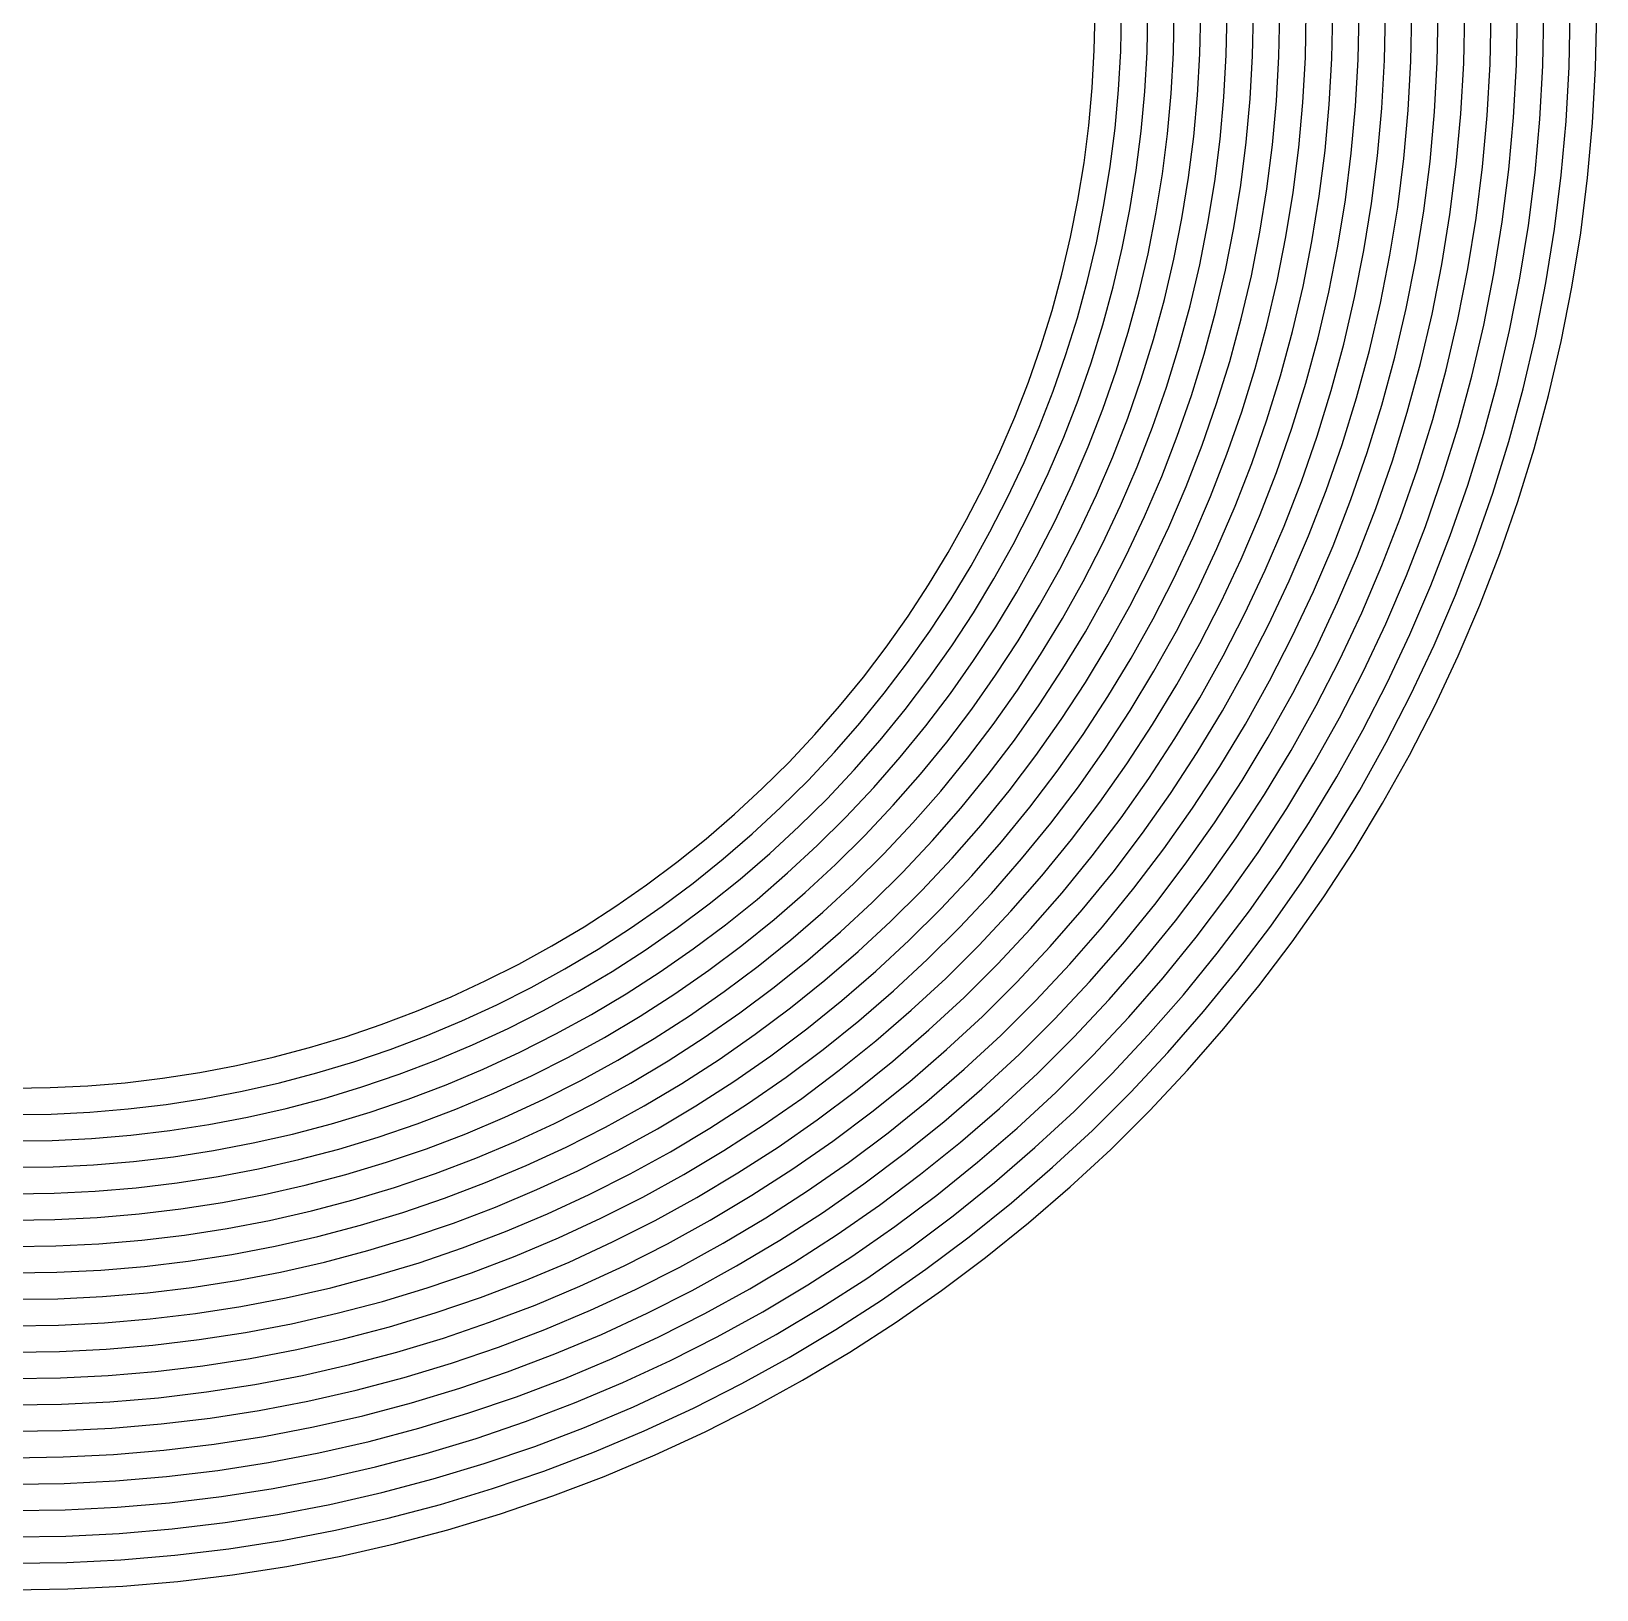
# Model space of a CAD drawing. Header units: metres. Extents: x -29.8 to 30, y -29.9 to 29.6.
# Drawn here: x 0.35 to 30, y -29.88 to -0.36 of the extents above; entities that cross this region are included whole.
import ezdxf

# ---------------------------------------------------------------- set-up
doc = ezdxf.new("R2010")
doc.units = ezdxf.units.M

msp = doc.modelspace()

# ---------------------------------------------------------------- linework, layer by layer
at = {"layer": 'COIL'}
for p, q in [((20.4847, -0.7153), (20.5, 0)), ((20.9844, -0.7328), (21, 0)), ((21.4841, -0.7502), (21.5, 0)), ((21.9838, -0.7677), (22, 0)), ((22.4835, -0.7851), (22.5, 0)), ((22.9832, -0.8026), (23, 0)), ((23.4829, -0.82), (23.5, 0)), ((23.9826, -0.8375), (24, 0)), ((24.4823, -0.8549), (24.5, 0)), ((24.982, -0.8724), (25, 0)), ((25.4817, -0.8898), (25.5, 0)), ((25.9814, -0.9073), (26, 0)), ((26.4811, -0.9247), (26.5, 0)), ((26.9808, -0.9422), (27, 0)), ((27.4805, -0.9596), (27.5, 0)), ((27.9802, -0.9771), (28, 0)), ((28.4799, -0.9945), (28.5, 0)), ((28.9796, -1.012), (29, 0)), ((29.4793, -1.0294), (29.5, 0)), ((29.9789, -1.0469), (30, 0)), ((20.4445, -1.4296), (20.4847, -0.7153)), ((20.9433, -1.4645), (20.9844, -0.7328)), ((21.4421, -1.4994), (21.4841, -0.7502)), ((21.9409, -1.5343), (21.9838, -0.7677)), ((22.4396, -1.5691), (22.4835, -0.7851)), ((22.9384, -1.604), (22.9832, -0.8026)), ((23.4372, -1.6389), (23.4829, -0.82)), ((23.936, -1.6738), (23.9826, -0.8375)), ((24.4348, -1.7086), (24.4823, -0.8549)), ((24.9336, -1.7435), (24.982, -0.8724)), ((25.4323, -1.7784), (25.4817, -0.8898)), ((25.9311, -1.8133), (25.9814, -0.9073)), ((26.4299, -1.8482), (26.4811, -0.9247)), ((26.9287, -1.883), (26.9808, -0.9422)), ((27.4275, -1.9179), (27.4805, -0.9596)), ((27.9263, -1.9528), (27.9802, -0.9771)), ((28.425, -1.9877), (28.4799, -0.9945)), ((28.9238, -2.0226), (28.9796, -1.012)), ((29.4226, -2.0574), (29.4793, -1.0294)), ((29.9214, -2.0923), (29.9789, -1.0469)), ((20.3794, -2.142), (20.4445, -1.4296)), ((20.8767, -2.1942), (20.9433, -1.4645)), ((21.3739, -2.2465), (21.4421, -1.4994)), ((21.8712, -2.2988), (21.9409, -1.5343)), ((22.3685, -2.351), (22.4396, -1.5691)), ((22.8657, -2.4033), (22.9384, -1.604)), ((23.363, -2.4555), (23.4372, -1.6389)), ((23.8602, -2.5078), (23.936, -1.6738)), ((24.3575, -2.5601), (24.4348, -1.7086)), ((24.8548, -2.6123), (24.9336, -1.7435)), ((25.352, -2.6646), (25.4323, -1.7784)), ((25.8493, -2.7169), (25.9311, -1.8133)), ((26.3465, -2.7691), (26.4299, -1.8482)), ((26.8438, -2.8214), (26.9287, -1.883)), ((27.3411, -2.8737), (27.4275, -1.9179)), ((27.8383, -2.9259), (27.9263, -1.9528)), ((28.3356, -2.9782), (28.425, -1.9877)), ((28.8328, -3.0305), (28.9238, -2.0226)), ((29.3301, -3.0827), (29.4226, -2.0574)), ((20.2895, -2.8515), (20.3794, -2.142)), ((20.7846, -2.9211), (20.8767, -2.1942)), ((21.2798, -2.9907), (21.3739, -2.2465)), ((21.7749, -3.0603), (21.8712, -2.2988)), ((22.27, -3.1298), (22.3685, -2.351)), ((29.8274, -3.135), (29.9214, -2.0923)), ((22.7652, -3.1994), (22.8657, -2.4033)), ((23.2603, -3.269), (23.363, -2.4555)), ((23.7554, -3.3386), (23.8602, -2.5078)), ((24.2506, -3.4082), (24.3575, -2.5601)), ((24.7457, -3.4778), (24.8548, -2.6123)), ((25.2408, -3.5474), (25.352, -2.6646)), ((20.1749, -3.5574), (20.2895, -2.8515)), ((20.6673, -3.6442), (20.7846, -2.9211)), ((25.736, -3.617), (25.8493, -2.7169)), ((26.2311, -3.6865), (26.3465, -2.7691)), ((26.7262, -3.7561), (26.8438, -2.8214)), ((27.2214, -3.8257), (27.3411, -2.8737)), ((27.7165, -3.8953), (27.8383, -2.9259)), ((21.1597, -3.731), (21.2798, -2.9907)), ((21.6521, -3.8178), (21.7749, -3.0603)), ((22.1445, -3.9047), (22.27, -3.1298)), ((22.6369, -3.9915), (22.7652, -3.1994)), ((28.2116, -3.9649), (28.3356, -2.9782)), ((28.7068, -4.0345), (28.8328, -3.0305)), ((29.2019, -4.1041), (29.3301, -3.0827)), ((29.697, -4.1736), (29.8274, -3.135)), ((20.0357, -4.2587), (20.1749, -3.5574)), ((23.1293, -4.0783), (23.2603, -3.269)), ((23.6217, -4.1651), (23.7554, -3.3386)), ((24.1141, -4.252), (24.2506, -3.4082)), ((24.6065, -4.3388), (24.7457, -3.4778)), ((25.0989, -4.4256), (25.2408, -3.5474)), ((20.5248, -4.3627), (20.6673, -3.6442)), ((21.0139, -4.4666), (21.1597, -3.731)), ((21.5029, -4.5706), (21.6521, -3.8178)), ((25.5913, -4.5124), (25.736, -3.617)), ((26.0837, -4.5993), (26.2311, -3.6865)), ((26.5761, -4.6861), (26.7262, -3.7561)), ((27.0685, -4.7729), (27.2214, -3.8257)), ((21.992, -4.6745), (22.1445, -3.9047)), ((22.4811, -4.7785), (22.6369, -3.9915)), ((22.9702, -4.8825), (23.1293, -4.0783)), ((27.5609, -4.8597), (27.7165, -3.8953)), ((28.0533, -4.9466), (28.2116, -3.9649)), ((28.5457, -5.0334), (28.7068, -4.0345)), ((29.0382, -5.1202), (29.2019, -4.1041)), ((19.8722, -4.9547), (20.0357, -4.2587)), ((20.3573, -5.0757), (20.5248, -4.3627)), ((23.4592, -4.9864), (23.6217, -4.1651)), ((23.9483, -5.0904), (24.1141, -4.252)), ((24.4374, -5.1943), (24.6065, -4.3388)), ((24.9265, -5.2983), (25.0989, -4.4256)), ((29.5306, -5.207), (29.697, -4.1736)), ((20.8425, -5.1966), (21.0139, -4.4666)), ((21.3276, -5.3176), (21.5029, -4.5706)), ((21.8128, -5.4385), (21.992, -4.6745)), ((25.4155, -5.4022), (25.5913, -4.5124)), ((25.9046, -5.5062), (26.0837, -4.5993)), ((26.3937, -5.6102), (26.5761, -4.6861)), ((19.6845, -5.6444), (19.8722, -4.9547)), ((22.2979, -5.5595), (22.4811, -4.7785)), ((22.7831, -5.6805), (22.9702, -4.8825)), ((23.2682, -5.8014), (23.4592, -4.9864)), ((26.8828, -5.7141), (27.0685, -4.7729)), ((27.3718, -5.8181), (27.5609, -4.8597)), ((27.8609, -5.922), (28.0533, -4.9466)), ((28.35, -6.026), (28.5457, -5.0334)), ((20.1651, -5.7823), (20.3573, -5.0757)), ((20.6458, -5.9201), (20.8425, -5.1966)), ((21.1264, -6.0579), (21.3276, -5.3176)), ((23.7534, -5.9224), (23.9483, -5.0904)), ((24.2385, -6.0433), (24.4374, -5.1943)), ((24.7237, -6.1643), (24.9265, -5.2983)), ((28.8391, -6.1299), (29.0382, -5.1202)), ((29.3281, -6.2339), (29.5306, -5.207)), ((21.607, -6.1957), (21.8128, -5.4385)), ((22.0877, -6.3335), (22.2979, -5.5595)), ((25.2088, -6.2853), (25.4155, -5.4022)), ((25.694, -6.4062), (25.9046, -5.5062)), ((26.1791, -6.5272), (26.3937, -5.6102)), ((19.4729, -6.3271), (19.6845, -5.6444)), ((19.9484, -6.4816), (20.1651, -5.7823)), ((20.4239, -6.6361), (20.6458, -5.9201)), ((22.5683, -6.4714), (22.7831, -5.6805)), ((23.0489, -6.6092), (23.2682, -5.8014)), ((23.5296, -6.747), (23.7534, -5.9224)), ((26.6643, -6.6481), (26.8828, -5.7141)), ((27.1494, -6.7691), (27.3718, -5.8181)), ((27.6346, -6.8901), (27.8609, -5.922)), ((20.8995, -6.7906), (21.1264, -6.0579)), ((21.375, -6.9452), (21.607, -6.1957)), ((24.0102, -6.8848), (24.2385, -6.0433)), ((24.4908, -7.0226), (24.7237, -6.1643)), ((28.1197, -7.011), (28.35, -6.026)), ((28.6049, -7.132), (28.8391, -6.1299)), ((19.2376, -7.0019), (19.4729, -6.3271)), ((19.7074, -7.1729), (19.9484, -6.4816)), ((21.8505, -7.0997), (22.0877, -6.3335)), ((22.3261, -7.2542), (22.5683, -6.4714)), ((24.9714, -7.1604), (25.2088, -6.2853)), ((25.4521, -7.2983), (25.694, -6.4062)), ((29.09, -7.253), (29.3281, -6.2339)), ((20.1773, -7.3439), (20.4239, -6.6361)), ((20.6471, -7.5149), (20.8995, -6.7906)), ((22.8016, -7.4087), (23.0489, -6.6092)), ((23.2771, -7.5632), (23.5296, -6.747)), ((25.9327, -7.4361), (26.1791, -6.5272)), ((26.4133, -7.5739), (26.6643, -6.6481)), ((26.894, -7.7117), (27.1494, -6.7691)), ((18.9789, -7.668), (19.2376, -7.0019)), ((21.117, -7.686), (21.375, -6.9452)), ((21.5868, -7.857), (21.8505, -7.0997)), ((23.7526, -7.7177), (24.0102, -6.8848)), ((24.2282, -7.8722), (24.4908, -7.0226)), ((27.3746, -7.8495), (27.6346, -6.8901)), ((27.8552, -7.9874), (28.1197, -7.011)), ((19.4425, -7.8553), (19.7074, -7.1729)), ((19.9061, -8.0426), (20.1773, -7.3439)), ((22.0567, -8.028), (22.3261, -7.2542)), ((22.5265, -8.199), (22.8016, -7.4087)), ((24.7037, -8.0267), (24.9714, -7.1604)), ((25.1792, -8.1812), (25.4521, -7.2983)), ((28.3359, -8.1252), (28.6049, -7.132)), ((28.8165, -8.263), (29.09, -7.253)), ((18.6972, -8.3245), (18.9789, -7.668)), ((20.3697, -8.2299), (20.6471, -7.5149)), ((20.8333, -8.4172), (21.117, -7.686)), ((22.9964, -8.37), (23.2771, -7.5632)), ((25.6547, -8.3357), (25.9327, -7.4361)), ((26.1303, -8.4902), (26.4133, -7.5739)), ((19.154, -8.5279), (19.4425, -7.8553)), ((21.2969, -8.6045), (21.5868, -7.857)), ((23.4662, -8.541), (23.7526, -7.7177)), ((23.9361, -8.712), (24.2282, -7.8722)), ((26.6058, -8.6448), (26.894, -7.7117)), ((27.0813, -8.7993), (27.3746, -7.8495)), ((27.5569, -8.9538), (27.8552, -7.9874)), ((19.6108, -8.7313), (19.9061, -8.0426)), ((20.0675, -8.9346), (20.3697, -8.2299)), ((21.7605, -8.7918), (22.0567, -8.028)), ((22.2241, -8.9791), (22.5265, -8.199)), ((24.4059, -8.883), (24.7037, -8.0267)), ((24.8758, -9.054), (25.1792, -8.1812)), ((28.0324, -9.1083), (28.3359, -8.1252)), ((28.5079, -9.2628), (28.8165, -8.263)), ((18.3928, -8.9708), (18.6972, -8.3245)), ((18.8422, -9.19), (19.154, -8.5279)), ((20.5243, -9.138), (20.8333, -8.4172)), ((22.6877, -9.1664), (22.9964, -8.37)), ((23.1513, -9.3537), (23.4662, -8.541)), ((25.3456, -9.225), (25.6547, -8.3357)), ((25.8154, -9.3961), (26.1303, -8.4902)), ((19.2916, -9.4091), (19.6108, -8.7313)), ((20.9811, -9.3414), (21.2969, -8.6045)), ((21.4379, -9.5448), (21.7605, -8.7918)), ((23.6149, -9.541), (23.9361, -8.712)), ((24.0784, -9.7283), (24.4059, -8.883)), ((26.2853, -9.5671), (26.6058, -8.6448)), ((26.7551, -9.7381), (27.0813, -8.7993)), ((18.0661, -9.6059), (18.3928, -8.9708)), ((18.5076, -9.8406), (18.8422, -9.19)), ((19.741, -9.6283), (20.0675, -8.9346)), ((20.1904, -9.8475), (20.5243, -9.138)), ((21.8946, -9.7481), (22.2241, -8.9791)), ((22.3514, -9.9515), (22.6877, -9.1664)), ((24.542, -9.9156), (24.8758, -9.054)), ((27.225, -9.9091), (27.5569, -8.9538)), ((27.6948, -10.0801), (28.0324, -9.1083)), ((18.949, -10.0754), (19.2916, -9.4091)), ((20.6398, -10.0667), (20.9811, -9.3414)), ((22.8082, -10.1549), (23.1513, -9.3537)), ((25.0056, -10.1029), (25.3456, -9.225)), ((25.4692, -10.2902), (25.8154, -9.3961)), ((28.1647, -10.2511), (28.5079, -9.2628)), ((17.7174, -10.2292), (18.0661, -9.6059)), ((19.3905, -10.3101), (19.741, -9.6283)), ((21.0892, -10.2859), (21.4379, -9.5448)), ((21.5386, -10.5051), (21.8946, -9.7481)), ((23.265, -10.3582), (23.6149, -9.541)), ((23.7217, -10.5616), (24.0784, -9.7283)), ((25.9328, -10.4775), (26.2853, -9.5671)), ((26.3964, -10.6648), (26.7551, -9.7381)), ((18.1504, -10.4792), (18.5076, -9.8406)), ((18.5835, -10.7292), (18.949, -10.0754)), ((19.832, -10.5449), (20.1904, -9.8475)), ((20.2735, -10.7796), (20.6398, -10.0667)), ((21.988, -10.7243), (22.3514, -9.9515)), ((24.1785, -10.765), (24.542, -9.9156)), ((26.86, -10.8521), (27.225, -9.9091)), ((27.3236, -11.0394), (27.6948, -10.0801)), ((17.3473, -10.8398), (17.7174, -10.2292)), ((19.0165, -10.9792), (19.3905, -10.3101)), ((20.7149, -11.0143), (21.0892, -10.2859)), ((22.4374, -10.9434), (22.8082, -10.1549)), ((22.8868, -11.1626), (23.265, -10.3582)), ((24.6353, -10.9683), (25.0056, -10.1029)), ((25.092, -11.1717), (25.4692, -10.2902)), ((27.7872, -11.2268), (28.1647, -10.2511)), ((17.7713, -11.1048), (18.1504, -10.4792)), ((19.4495, -11.2292), (19.832, -10.5449)), ((21.1564, -11.2491), (21.5386, -10.5051)), ((23.3362, -11.3818), (23.7217, -10.5616)), ((25.5488, -11.3751), (25.9328, -10.4775)), ((26.0056, -11.5784), (26.3964, -10.6648)), ((16.9561, -11.437), (17.3473, -10.8398)), ((18.1953, -11.3697), (18.5835, -10.7292)), ((19.8825, -11.4792), (20.2735, -10.7796)), ((21.5979, -11.4838), (21.988, -10.7243)), ((22.0394, -11.7185), (22.4374, -10.9434)), ((23.7856, -11.601), (24.1785, -10.765)), ((24.235, -11.8202), (24.6353, -10.9683)), ((26.4624, -11.7818), (26.86, -10.8521)), ((17.3706, -11.7166), (17.7713, -11.1048)), ((18.6194, -11.6347), (19.0165, -10.9792)), ((19.0434, -11.8996), (19.4495, -11.2292)), ((20.3155, -11.7292), (20.7149, -11.0143)), ((20.7485, -11.9792), (21.1564, -11.2491)), ((22.4808, -11.9533), (22.8868, -11.1626)), ((24.6844, -12.0394), (25.092, -11.1717)), ((26.9191, -11.9852), (27.3236, -11.0394)), ((27.3759, -12.1885), (27.7872, -11.2268)), ((16.5444, -12.0202), (16.9561, -11.437)), ((17.7852, -11.9962), (18.1953, -11.3697)), ((19.4674, -12.1646), (19.8825, -11.4792)), ((21.1815, -12.2292), (21.5979, -11.4838)), ((22.9223, -12.188), (23.3362, -11.3818)), ((25.1338, -12.2586), (25.5488, -11.3751)), ((16.9489, -12.3141), (17.3706, -11.7166)), ((18.1997, -12.2758), (18.6194, -11.6347)), ((19.8914, -12.4296), (20.3155, -11.7292)), ((21.6146, -12.4792), (22.0394, -11.7185)), ((23.3638, -12.4227), (23.7856, -11.601)), ((23.8052, -12.6575), (24.235, -11.8202)), ((25.5832, -12.4777), (26.0056, -11.5784)), ((26.0326, -12.6969), (26.4624, -11.7818)), ((16.1126, -12.5886), (16.5444, -12.0202)), ((17.3534, -12.608), (17.7852, -11.9962)), ((18.6142, -12.5554), (19.0434, -11.8996)), ((20.3155, -12.6945), (20.7485, -11.9792)), ((22.0476, -12.7292), (22.4808, -11.9533)), ((24.2467, -12.8922), (24.6844, -12.0394)), ((26.482, -12.9161), (26.9191, -11.9852)), ((16.5066, -12.8964), (16.9489, -12.3141)), ((17.7579, -12.9019), (18.1997, -12.2758)), ((19.0287, -12.835), (19.4674, -12.1646)), ((19.4432, -13.1146), (19.8914, -12.4296)), ((20.7395, -12.9595), (21.1815, -12.2292)), ((22.4806, -12.9792), (22.9223, -12.188)), ((22.9136, -13.2292), (23.3638, -12.4227)), ((24.6882, -13.1269), (25.1338, -12.2586)), ((26.9314, -13.1353), (27.3759, -12.1885)), ((15.6614, -13.1414), (16.1126, -12.5886)), ((16.9006, -13.2042), (17.3534, -12.608)), ((18.1624, -13.1958), (18.6142, -12.5554)), ((19.8578, -13.3942), (20.3155, -12.6945)), ((21.1635, -13.2244), (21.6146, -12.4792)), ((21.5875, -13.4894), (22.0476, -12.7292)), ((23.3466, -13.4792), (23.8052, -12.6575)), ((25.1297, -13.3617), (25.5832, -12.4777)), ((25.5711, -13.5964), (26.0326, -12.6969)), ((16.0444, -13.4628), (16.5066, -12.8964)), ((17.2946, -13.5121), (17.7579, -12.9019)), ((18.5669, -13.4897), (19.0287, -12.835)), ((20.2723, -13.6738), (20.7395, -12.9595)), ((22.0116, -13.7543), (22.4806, -12.9792)), ((23.7796, -13.7292), (24.2467, -12.8922)), ((26.0126, -13.8312), (26.482, -12.9161)), ((15.1911, -13.6781), (15.6614, -13.1414)), ((16.4274, -13.7842), (16.9006, -13.2042)), ((17.6887, -13.8199), (18.1624, -13.1958)), ((18.9714, -13.7836), (19.4432, -13.1146)), ((20.6868, -13.9534), (21.1635, -13.2244)), ((22.4356, -14.0193), (22.9136, -13.2292)), ((24.2126, -13.9792), (24.6882, -13.1269)), ((26.4541, -14.0659), (26.9314, -13.1353)), ((15.5627, -14.0127), (16.0444, -13.4628)), ((16.8104, -14.1056), (17.2946, -13.5121)), ((18.0827, -14.1277), (18.5669, -13.4897)), ((19.376, -14.0775), (19.8578, -13.3942)), ((21.1013, -14.233), (21.5875, -13.4894)), ((22.8596, -14.2843), (23.3466, -13.4792)), ((24.6456, -14.2292), (25.1297, -13.3617)), ((25.0787, -14.4792), (25.5711, -13.5964)), ((14.7025, -14.198), (15.1911, -13.6781)), ((15.9343, -14.3473), (16.4274, -13.7842)), ((17.1934, -14.427), (17.6887, -13.8199)), ((18.4767, -14.4356), (18.9714, -13.7836)), ((19.7805, -14.3713), (20.2723, -13.6738)), ((21.5158, -14.5126), (22.0116, -13.7543)), ((23.2836, -14.5492), (23.7796, -13.7292)), ((25.5117, -14.7292), (26.0126, -13.8312)), ((14.1961, -14.7005), (14.7025, -14.198)), ((15.0622, -14.5454), (15.5627, -14.0127)), ((16.3058, -14.6818), (16.8104, -14.1056)), ((17.5765, -14.7484), (18.0827, -14.1277)), ((18.8707, -14.7434), (19.376, -14.0775)), ((20.185, -14.6652), (20.6868, -13.9534)), ((21.9303, -14.7922), (22.4356, -14.0193)), ((23.7077, -14.8142), (24.2126, -13.9792)), ((24.1317, -15.0791), (24.6456, -14.2292)), ((25.9447, -14.9792), (26.4541, -14.0659)), ((15.4218, -14.8927), (15.9343, -14.3473)), ((16.6774, -15.0164), (17.1934, -14.427)), ((17.9595, -15.0698), (18.4767, -14.4356)), ((19.2647, -15.0512), (19.7805, -14.3713)), ((20.5895, -14.9591), (21.1013, -14.233)), ((20.994, -15.253), (21.5158, -14.5126)), ((22.3449, -15.0718), (22.8596, -14.2843)), ((24.5557, -15.3441), (25.0787, -14.4792)), ((13.6726, -15.1849), (14.1961, -14.7005)), ((14.5434, -15.0602), (15.0622, -14.5454)), ((15.7815, -15.24), (16.3058, -14.6818)), ((17.049, -15.351), (17.5765, -14.7484)), ((18.3425, -15.3912), (18.8707, -14.7434)), ((19.6587, -15.359), (20.185, -14.6652)), ((21.3985, -15.5469), (21.9303, -14.7922)), ((22.7594, -15.3514), (23.2836, -14.5492)), ((23.1739, -15.631), (23.7077, -14.8142)), ((24.9797, -15.6091), (25.5117, -14.7292)), ((14.0071, -15.5565), (14.5434, -15.0602)), ((14.8908, -15.4198), (15.4218, -14.8927)), ((16.1412, -15.5874), (16.6774, -15.0164)), ((17.4206, -15.6855), (17.9595, -15.0698)), ((18.7255, -15.7126), (19.2647, -15.0512)), ((20.0527, -15.6669), (20.5895, -14.9591)), ((21.803, -15.8408), (22.3449, -15.0718)), ((23.5884, -15.9106), (24.1317, -15.0791)), ((25.4038, -15.874), (25.9447, -14.9792)), ((13.1325, -15.6507), (13.6726, -15.1849)), ((15.2381, -15.7795), (15.7815, -15.24)), ((16.5009, -15.9347), (17.049, -15.351)), ((17.7921, -16.0201), (18.3425, -15.3912)), ((19.1086, -16.034), (19.6587, -15.359)), ((20.4467, -15.9747), (20.994, -15.253)), ((22.2075, -16.1347), (22.7594, -15.3514)), ((24.0029, -16.1902), (24.5557, -15.3441)), ((12.5766, -16.0973), (13.1325, -15.6507)), ((13.4539, -16.0337), (14.0071, -15.5565)), ((14.3417, -15.9281), (14.8908, -15.4198)), ((15.5854, -16.1392), (16.1412, -15.5874)), ((16.8605, -16.282), (17.4206, -15.6855)), ((18.1637, -16.3547), (18.7255, -15.7126)), ((19.4916, -16.3554), (20.0527, -15.6669)), ((20.8407, -16.2825), (21.3985, -15.5469)), ((22.612, -16.4286), (23.1739, -15.631)), ((24.4175, -16.4698), (24.9797, -15.6091)), ((13.7753, -16.4168), (14.3417, -15.9281)), ((14.6763, -16.2996), (15.2381, -15.7795)), ((15.9328, -16.4989), (16.5009, -15.9347)), ((19.8746, -16.6768), (20.4467, -15.9747)), ((21.2347, -16.5904), (21.803, -15.8408)), ((23.0165, -16.7225), (23.5884, -15.9106)), ((24.832, -16.7494), (25.4038, -15.874)), ((12.0055, -16.5242), (12.5766, -16.0973)), ((12.8844, -16.4913), (13.4539, -16.0337)), ((14.0967, -16.7998), (14.6763, -16.2996)), ((15.0108, -16.6712), (15.5854, -16.1392)), ((16.2801, -16.8585), (16.8605, -16.282)), ((17.2202, -16.6293), (17.7921, -16.0201)), ((18.5353, -16.6892), (19.1086, -16.034)), ((20.2576, -16.9982), (20.8407, -16.2825)), ((21.6287, -16.8982), (22.2075, -16.1347)), ((23.421, -17.0164), (24.0029, -16.1902)), ((11.42, -16.9308), (12.0055, -16.5242)), ((12.2994, -16.9287), (12.8844, -16.4913)), ((13.1923, -16.8853), (13.7753, -16.4168)), ((15.3454, -17.0428), (15.9328, -16.4989)), ((17.5799, -16.9767), (18.1637, -16.3547)), ((18.9068, -17.0238), (19.4916, -16.3554)), ((20.6406, -17.3196), (21.2347, -16.5904)), ((22.0227, -17.206), (22.612, -16.4286)), ((23.8256, -17.3103), (24.4175, -16.4698)), ((12.5933, -17.3332), (13.1923, -16.8853)), ((13.5001, -17.2793), (14.0967, -16.7998)), ((14.4181, -17.1828), (15.0108, -16.6712)), ((15.68, -17.4144), (16.2801, -16.8585)), ((16.6274, -17.2182), (17.2202, -16.6293)), ((17.9395, -17.324), (18.5353, -16.6892)), ((19.2784, -17.3584), (19.8746, -16.6768)), ((21.0237, -17.6409), (21.6287, -16.8982)), ((22.4167, -17.5139), (23.0165, -16.7225)), ((24.2301, -17.6042), (24.832, -16.7494)), ((10.8207, -17.3167), (11.42, -16.9308)), ((11.6996, -17.3453), (12.2994, -16.9287)), ((13.8079, -17.6733), (14.4181, -17.1828)), ((14.7395, -17.5658), (15.3454, -17.0428)), ((16.9747, -17.5779), (17.5799, -16.9767)), ((18.2992, -17.6713), (18.9068, -17.0238)), ((19.65, -17.6929), (20.2576, -16.9982)), ((22.8107, -17.8217), (23.421, -17.0164)), ((10.2083, -17.6814), (10.8207, -17.3167)), ((11.0856, -17.7407), (11.6996, -17.3453)), ((11.9792, -17.7598), (12.5933, -17.3332)), ((12.8872, -17.7377), (13.5001, -17.2793)), ((15.0609, -17.9488), (15.68, -17.4144)), ((16.0145, -17.7859), (16.6274, -17.2182)), ((17.3221, -17.9375), (17.9395, -17.324)), ((18.6589, -18.0187), (19.2784, -17.3584)), ((20.0216, -18.0275), (20.6406, -17.3196)), ((21.4067, -17.9623), (22.0227, -17.206)), ((23.2047, -18.1295), (23.8256, -17.3103)), ((9.5837, -18.0244), (10.2083, -17.6814)), ((10.4583, -18.1144), (11.0856, -17.7407)), ((11.3506, -18.1647), (11.9792, -17.7598)), ((12.2588, -18.1743), (12.8872, -17.7377)), ((13.1811, -18.1422), (13.8079, -17.6733)), ((14.1157, -18.0673), (14.7395, -17.5658)), ((15.3823, -18.3319), (16.0145, -17.7859)), ((16.3491, -18.1575), (16.9747, -17.5779)), ((17.6694, -18.2972), (18.2992, -17.6713)), ((19.0185, -18.366), (19.65, -17.6929)), ((20.3931, -18.3621), (21.0237, -17.6409)), ((21.7897, -18.2837), (22.4167, -17.5139)), ((23.5987, -18.4374), (24.2301, -17.6042)), ((8.9476, -18.3454), (9.5837, -18.0244)), ((13.475, -18.5467), (14.1157, -18.0673)), ((14.4236, -18.4613), (15.0609, -17.9488)), ((16.6837, -18.5291), (17.3221, -17.9375)), ((18.0167, -18.6569), (18.6589, -18.0187)), ((19.3782, -18.7133), (20.0216, -18.0275)), ((20.7647, -18.6966), (21.4067, -17.9623)), ((22.1727, -18.6051), (22.8107, -17.8217)), ((8.3008, -18.6439), (8.9476, -18.3454)), ((9.8185, -18.4659), (10.4583, -18.1144)), ((10.7083, -18.5474), (11.3506, -18.1647)), ((11.6155, -18.5887), (12.2588, -18.1743)), ((12.5383, -18.5889), (13.1811, -18.1422)), ((14.7314, -18.8553), (15.3823, -18.3319)), ((15.7037, -18.7149), (16.3491, -18.1575)), ((17.0182, -18.9007), (17.6694, -18.2972)), ((18.3641, -19.0165), (19.0185, -18.366)), ((19.7379, -19.0607), (20.3931, -18.3621)), ((21.1363, -19.0312), (21.7897, -18.2837)), ((22.5558, -18.9265), (23.2047, -18.1295)), ((7.6441, -18.9197), (8.3008, -18.6439)), ((9.1668, -18.7948), (9.8185, -18.4659)), ((10.0532, -18.9073), (10.7083, -18.5474)), ((10.9583, -18.9804), (11.6155, -18.5887)), ((11.8805, -19.0128), (12.5383, -18.5889)), ((12.8179, -19.0034), (13.475, -18.5467)), ((13.7689, -18.9512), (14.4236, -18.4613)), ((16.0251, -19.0979), (16.6837, -18.5291)), ((17.3528, -19.2722), (18.0167, -18.6569)), ((21.5078, -19.3658), (22.1727, -18.6051)), ((22.9388, -19.2479), (23.5987, -18.4374)), ((6.9782, -19.1723), (7.6441, -18.9197)), ((8.5042, -19.1007), (9.1668, -18.7948)), ((9.386, -19.2442), (10.0532, -18.9073)), ((13.0975, -19.4179), (13.7689, -18.9512)), ((14.0628, -19.3557), (14.7314, -18.8553)), ((15.0392, -19.2494), (15.7037, -18.7149)), ((16.3464, -19.4809), (17.0182, -18.9007)), ((18.7114, -19.3762), (19.3782, -18.7133)), ((20.0976, -19.408), (20.7647, -18.6966)), ((21.8794, -19.7003), (22.5558, -18.9265)), ((6.3039, -19.4016), (6.9782, -19.1723)), ((7.8314, -19.3833), (8.5042, -19.1007)), ((8.7076, -19.5575), (9.386, -19.2442)), ((10.2879, -19.3488), (10.9583, -18.9804)), ((11.2083, -19.4134), (11.8805, -19.0128)), ((12.1455, -19.4368), (12.8179, -19.0034)), ((14.3567, -19.7602), (15.0392, -19.2494)), ((15.3471, -19.6434), (16.0251, -19.0979)), ((17.6874, -19.6438), (18.3641, -19.0165)), ((19.0587, -19.7359), (19.7379, -19.0607)), ((20.4572, -19.7553), (21.1363, -19.0312)), ((22.251, -20.0349), (22.9388, -19.2479)), ((5.6222, -19.6071), (6.3039, -19.4016)), ((7.1492, -19.6422), (7.8314, -19.3833)), ((8.0187, -19.8469), (8.7076, -19.5575)), ((9.6052, -19.6936), (10.2879, -19.3488)), ((10.5227, -19.7903), (11.2083, -19.4134)), ((11.4583, -19.8464), (12.1455, -19.4368)), ((12.4104, -19.8608), (13.0975, -19.4179)), ((13.3771, -19.8324), (14.0628, -19.3557)), ((15.6549, -20.0374), (16.3464, -19.4809)), ((16.6678, -19.864), (17.3528, -19.2722)), ((18.0219, -20.0154), (18.7114, -19.3762)), ((19.4061, -20.0956), (20.0976, -19.408)), ((20.8169, -20.1026), (21.5078, -19.3658)), ((4.2397, -19.9461), (4.9339, -19.7886)), ((4.9339, -19.7886), (5.6222, -19.6071)), ((6.4585, -19.8771), (7.1492, -19.6422)), ((7.3202, -20.112), (8.0187, -19.8469)), ((8.9109, -20.0143), (9.6052, -19.6936)), ((9.8244, -20.143), (10.5227, -19.7903)), ((10.7574, -20.2318), (11.4583, -19.8464)), ((11.7083, -20.2794), (12.4104, -19.8608)), ((12.6754, -20.2848), (13.3771, -19.8324)), ((13.6567, -20.2469), (14.3567, -19.7602)), ((14.6505, -20.1647), (15.3471, -19.6434)), ((15.9627, -20.4314), (16.6678, -19.864)), ((16.9892, -20.247), (17.6874, -19.6438)), ((18.3565, -20.3869), (19.0587, -19.7359)), ((19.7534, -20.4552), (20.4572, -19.7553)), ((21.1766, -20.45), (21.8794, -19.7003)), ((2.8372, -20.1877), (3.5405, -20.0791)), ((3.5405, -20.0791), (4.2397, -19.9461)), ((5.0548, -20.2738), (5.7601, -20.0877)), ((5.7601, -20.0877), (6.4585, -19.8771)), ((6.613, -20.3526), (7.3202, -20.112)), ((8.206, -20.3105), (8.9109, -20.0143)), ((9.1143, -20.471), (9.8244, -20.143)), ((14.9444, -20.5693), (15.6549, -20.0374)), ((17.3106, -20.63), (18.0219, -20.0154)), ((18.691, -20.7585), (19.4061, -20.0956)), ((20.1007, -20.8149), (20.8169, -20.1026)), ((21.5362, -20.7973), (22.251, -20.0349)), ((0, -20.375), (0.7112, -20.3654)), ((0.7112, -20.3654), (1.4217, -20.3309)), ((1.4217, -20.3309), (2.1306, -20.2717)), ((2.1306, -20.2717), (2.8372, -20.1877)), ((3.6273, -20.5715), (4.3436, -20.4351)), ((4.3436, -20.4351), (5.0548, -20.2738)), ((5.8979, -20.5683), (6.613, -20.3526)), ((7.4912, -20.5819), (8.206, -20.3105)), ((10.0436, -20.5924), (10.7574, -20.2318)), ((10.9922, -20.6732), (11.7083, -20.2794)), ((11.9583, -20.7124), (12.6754, -20.2848)), ((12.9403, -20.7089), (13.6567, -20.2469)), ((13.9363, -20.6615), (14.6505, -20.1647)), ((15.2383, -20.9738), (15.9627, -20.4314)), ((16.2706, -20.8254), (16.9892, -20.247)), ((17.632, -21.013), (18.3565, -20.3869)), ((19.0256, -21.1301), (19.7534, -20.4552)), ((20.448, -21.1746), (21.1766, -20.45)), ((2.1829, -20.7689), (2.9068, -20.6828)), ((2.9068, -20.6828), (3.6273, -20.5715)), ((5.1758, -20.7589), (5.8979, -20.5683)), ((6.7675, -20.8281), (7.4912, -20.5819)), ((8.3933, -20.7741), (9.1143, -20.471)), ((9.3177, -20.9278), (10.0436, -20.5924)), ((10.2628, -21.0418), (10.9922, -20.6732)), ((11.2269, -21.1147), (11.9583, -20.7124)), ((12.2083, -21.1455), (12.9403, -20.7089)), ((13.2053, -21.1329), (13.9363, -20.6615)), ((14.2159, -21.076), (14.9444, -20.5693)), ((16.5784, -21.2194), (17.3106, -20.63)), ((0, -20.875), (0.7286, -20.8651)), ((0.7286, -20.8651), (1.4566, -20.8297)), ((1.4566, -20.8297), (2.1829, -20.7689)), ((3.7141, -21.0639), (4.4476, -20.9242)), ((4.4476, -20.9242), (5.1758, -20.7589)), ((5.2967, -21.2441), (6.0357, -21.049)), ((6.0357, -21.049), (6.7675, -20.8281)), ((7.6622, -21.0517), (8.3933, -20.7741)), ((8.5806, -21.2377), (9.3177, -20.9278)), ((9.521, -21.3846), (10.2628, -21.0418)), ((14.4955, -21.4905), (15.2383, -20.9738)), ((15.5322, -21.3783), (16.2706, -20.8254)), ((16.8862, -21.6134), (17.632, -21.013)), ((17.9534, -21.396), (18.691, -20.7585)), ((19.3602, -21.5017), (20.1007, -20.8149)), ((20.7954, -21.5342), (21.5362, -20.7973)), ((0.7461, -21.3648), (1.4914, -21.3285)), ((1.4914, -21.3285), (2.2352, -21.2662)), ((2.2352, -21.2662), (2.9764, -21.178)), ((2.9764, -21.178), (3.7141, -21.0639)), ((4.5515, -21.4133), (5.2967, -21.2441)), ((6.1735, -21.5296), (6.922, -21.3037)), ((6.922, -21.3037), (7.6622, -21.0517)), ((7.8332, -21.5216), (8.5806, -21.2377)), ((10.4819, -21.4912), (11.2269, -21.1147)), ((11.4616, -21.5562), (12.2083, -21.1455)), ((12.4583, -21.5785), (13.2053, -21.1329)), ((13.4703, -21.5569), (14.2159, -21.076)), ((15.8261, -21.7828), (16.5784, -21.2194)), ((18.2748, -21.7791), (19.0256, -21.1301)), ((19.6947, -21.8732), (20.448, -21.1746)), ((0, -21.375), (0.7461, -21.3648)), ((3.046, -21.6731), (3.801, -21.5563)), ((3.801, -21.5563), (4.5515, -21.4133)), ((5.4177, -21.7292), (6.1735, -21.5296)), ((7.0765, -21.7792), (7.8332, -21.5216)), ((8.7679, -21.7013), (9.521, -21.3846)), ((9.7244, -21.8413), (10.4819, -21.4912)), ((10.7011, -21.9406), (11.4616, -21.5562)), ((11.6964, -21.9977), (12.4583, -21.5785)), ((12.7083, -22.0115), (13.4703, -21.5569)), ((13.7352, -21.9809), (14.4955, -21.4905)), ((14.7751, -21.905), (15.5322, -21.3783)), ((16.12, -22.1873), (16.8862, -21.6134)), ((17.1941, -22.0074), (17.9534, -21.396)), ((18.5962, -22.1621), (19.3602, -21.5017)), ((20.0293, -22.2448), (20.7954, -21.5342)), ((0, -21.875), (0.7635, -21.8645)), ((0.7635, -21.8645), (1.5263, -21.8273)), ((1.5263, -21.8273), (2.2874, -21.7635)), ((2.2874, -21.7635), (3.046, -21.6731)), ((3.8878, -22.0488), (4.6555, -21.9024)), ((4.6555, -21.9024), (5.4177, -21.7292)), ((6.3113, -22.0102), (7.0765, -21.7792)), ((8.0042, -21.9914), (8.7679, -21.7013)), ((8.9552, -22.1648), (9.7244, -21.8413)), ((14.0002, -22.405), (14.7751, -21.905)), ((15.0547, -22.3195), (15.8261, -21.7828)), ((17.5019, -22.4014), (18.2748, -21.7791)), ((18.9176, -22.5451), (19.6947, -21.8732)), ((2.3397, -22.2607), (3.1155, -22.1683)), ((3.1155, -22.1683), (3.8878, -22.0488)), ((4.7594, -22.3914), (5.5387, -22.2144)), ((5.5387, -22.2144), (6.3113, -22.0102)), ((7.231, -22.2547), (8.0042, -21.9914)), ((8.1752, -22.4613), (8.9552, -22.1648)), ((9.9278, -22.2981), (10.7011, -21.9406)), ((10.9203, -22.39), (11.6964, -21.9977)), ((11.9311, -22.4391), (12.7083, -22.0115)), ((12.9583, -22.4445), (13.7352, -21.9809)), ((15.3343, -22.7341), (16.12, -22.1873)), ((16.4139, -22.5918), (17.1941, -22.0074)), ((17.8097, -22.7954), (18.5962, -22.1621)), ((0, -22.375), (0.781, -22.3641)), ((0.781, -22.3641), (1.5612, -22.326)), ((1.5612, -22.326), (2.3397, -22.2607)), ((3.9746, -22.5412), (4.7594, -22.3914)), ((5.6596, -22.6995), (6.4491, -22.4909)), ((6.4491, -22.4909), (7.231, -22.2547)), ((7.3855, -22.7303), (8.1752, -22.4613)), ((9.1425, -22.6284), (9.9278, -22.2981)), ((10.1311, -22.7549), (10.9203, -22.39)), ((11.1395, -22.8394), (11.9311, -22.4391)), ((12.1658, -22.8806), (12.9583, -22.4445)), ((13.2083, -22.8775), (14.0002, -22.405)), ((14.2651, -22.829), (15.0547, -22.3195)), ((16.7078, -22.9963), (17.5019, -22.4014)), ((19.239, -22.9281), (20.0293, -22.2448)), ((0.7984, -22.8638), (1.5961, -22.8248)), ((1.5961, -22.8248), (2.392, -22.758)), ((2.392, -22.758), (3.1851, -22.6634)), ((3.1851, -22.6634), (3.9746, -22.5412)), ((4.8634, -22.8805), (5.6596, -22.6995)), ((6.587, -22.9715), (7.3855, -22.7303)), ((8.3462, -22.9311), (9.1425, -22.6284)), ((9.3298, -23.092), (10.1311, -22.7549)), ((13.4583, -23.3105), (14.2651, -22.829)), ((14.5301, -23.253), (15.3343, -22.7341)), ((15.6139, -23.1486), (16.4139, -22.5918)), ((17.0017, -23.4008), (17.8097, -22.7954)), ((18.1175, -23.1894), (18.9176, -22.5451)), ((0, -22.875), (0.7984, -22.8638)), ((3.2547, -23.1585), (4.0614, -23.0336)), ((4.0614, -23.0336), (4.8634, -22.8805)), ((5.7806, -23.1847), (6.587, -22.9715)), ((7.54, -23.2058), (8.3462, -22.9311)), ((8.5173, -23.401), (9.3298, -23.092)), ((10.3345, -23.2117), (11.1395, -22.8394)), ((11.3587, -23.2888), (12.1658, -22.8806)), ((12.4006, -23.3221), (13.2083, -22.8775)), ((15.8935, -23.5631), (16.7078, -22.9963)), ((18.4254, -23.5834), (19.239, -22.9281)), ((0, -23.375), (0.8159, -23.3635)), ((0.8159, -23.3635), (1.6309, -23.3236)), ((1.6309, -23.3236), (2.4442, -23.2552)), ((2.4442, -23.2552), (3.2547, -23.1585)), ((4.1483, -23.526), (4.9674, -23.3696)), ((4.9674, -23.3696), (5.7806, -23.1847)), ((6.7248, -23.4521), (7.54, -23.2058)), ((7.6945, -23.6813), (8.5173, -23.401)), ((9.5171, -23.5556), (10.3345, -23.2117)), ((10.5379, -23.6684), (11.3587, -23.2888)), ((11.5779, -23.7381), (12.4006, -23.3221)), ((12.6353, -23.7636), (13.4583, -23.3105)), ((13.7083, -23.7435), (14.5301, -23.253)), ((14.7951, -23.677), (15.6139, -23.1486)), ((16.1731, -23.9776), (17.0017, -23.4008)), ((17.2956, -23.8053), (18.1175, -23.1894)), ((2.4965, -23.7525), (3.3243, -23.6537)), ((3.3243, -23.6537), (4.1483, -23.526)), ((5.0713, -23.8587), (5.9016, -23.6698)), ((5.9016, -23.6698), (6.7248, -23.4521)), ((6.8626, -23.9327), (7.6945, -23.6813)), ((8.6883, -23.8708), (9.5171, -23.5556)), ((9.7044, -24.0192), (10.5379, -23.6684)), ((13.9583, -24.1765), (14.7951, -23.677)), ((15.06, -24.1011), (15.8935, -23.5631)), ((17.5895, -24.2098), (18.4254, -23.5834)), ((0, -23.875), (0.8333, -23.8632)), ((0.8333, -23.8632), (1.6658, -23.8224)), ((1.6658, -23.8224), (2.4965, -23.7525)), ((4.2351, -24.0184), (5.0713, -23.8587)), ((6.0225, -24.155), (6.8626, -23.9327)), ((7.849, -24.1568), (8.6883, -23.8708)), ((10.7412, -24.1252), (11.5779, -23.7381)), ((11.7971, -24.1875), (12.6353, -23.7636)), ((12.87, -24.205), (13.7083, -23.7435)), ((15.325, -24.5251), (16.1731, -23.9776)), ((16.4527, -24.3921), (17.2956, -23.8053)), ((1.7007, -24.3212), (2.5488, -24.2498)), ((2.5488, -24.2498), (3.3939, -24.1488)), ((3.3939, -24.1488), (4.2351, -24.0184)), ((5.1753, -24.3477), (6.0225, -24.155)), ((7.0004, -24.4134), (7.849, -24.1568)), ((8.8593, -24.3406), (9.7044, -24.0192)), ((9.8917, -24.4828), (10.7412, -24.1252)), ((10.9446, -24.582), (11.7971, -24.1875)), ((12.0162, -24.6369), (12.87, -24.205)), ((13.1048, -24.6465), (13.9583, -24.1765)), ((14.2083, -24.6096), (15.06, -24.1011)), ((16.7323, -24.8066), (17.5895, -24.2098)), ((0, -24.375), (0.8508, -24.3629)), ((0.8508, -24.3629), (1.7007, -24.3212)), ((3.4635, -24.6439), (4.3219, -24.5108)), ((4.3219, -24.5108), (5.1753, -24.3477)), ((6.1435, -24.6401), (7.0004, -24.4134)), ((8.0035, -24.6324), (8.8593, -24.3406)), ((9.0303, -24.8105), (9.8917, -24.4828)), ((10.079, -24.9464), (10.9446, -24.582)), ((14.4583, -25.0426), (15.325, -24.5251)), ((15.5899, -24.9491), (16.4527, -24.3921)), ((0, -24.875), (0.8682, -24.8626)), ((0.8682, -24.8626), (1.7356, -24.8199)), ((1.7356, -24.8199), (2.601, -24.747)), ((2.601, -24.747), (3.4635, -24.6439)), ((4.4087, -25.0032), (5.2792, -24.8368)), ((5.2792, -24.8368), (6.1435, -24.6401)), ((6.2644, -25.1253), (7.1382, -24.894)), ((7.1382, -24.894), (8.0035, -24.6324)), ((8.158, -25.1079), (9.0303, -24.8105)), ((11.148, -25.0388), (12.0162, -24.6369)), ((12.2354, -25.0863), (13.1048, -24.6465)), ((13.3395, -25.088), (14.2083, -24.6096)), ((15.8549, -25.3731), (16.7323, -24.8066)), ((2.6533, -25.2443), (3.5331, -25.1391)), ((3.5331, -25.1391), (4.4087, -25.0032)), ((5.3832, -25.3259), (6.2644, -25.1253)), ((7.2761, -25.3746), (8.158, -25.1079)), ((9.2013, -25.2803), (10.079, -24.9464)), ((10.2663, -25.41), (11.148, -25.0388)), ((11.3513, -25.4955), (12.2354, -25.0863)), ((12.4546, -25.5357), (13.3395, -25.088)), ((13.5742, -25.5294), (14.4583, -25.0426)), ((14.7083, -25.4756), (15.5899, -24.9491)), ((0, -25.375), (0.8857, -25.3623)), ((0.8857, -25.3623), (1.7705, -25.3187)), ((1.7705, -25.3187), (2.6533, -25.2443)), ((3.6027, -25.6342), (4.4956, -25.4956)), ((4.4956, -25.4956), (5.3832, -25.3259)), ((6.3854, -25.6104), (7.2761, -25.3746)), ((8.3126, -25.5834), (9.2013, -25.2803)), ((9.3723, -25.7502), (10.2663, -25.41)), ((10.4536, -25.8736), (11.3513, -25.4955)), ((13.809, -25.9709), (14.7083, -25.4756)), ((14.9583, -25.9086), (15.8549, -25.3731)), ((1.8053, -25.8175), (2.7055, -25.7415)), ((2.7055, -25.7415), (3.6027, -25.6342)), ((5.4871, -25.8149), (6.3854, -25.6104)), ((7.4139, -25.8553), (8.3126, -25.5834)), ((8.4671, -26.0589), (9.3723, -25.7502)), ((11.5547, -25.9523), (12.4546, -25.5357)), ((12.6738, -25.9851), (13.5742, -25.5294)), ((0, -25.875), (0.9031, -25.862)), ((0.9031, -25.862), (1.8053, -25.8175)), ((3.6722, -26.1293), (4.5824, -25.988)), ((4.5824, -25.988), (5.4871, -25.8149)), ((6.5064, -26.0956), (7.4139, -25.8553)), ((7.5517, -26.3359), (8.4671, -26.0589)), ((9.5433, -26.22), (10.4536, -25.8736)), ((10.6409, -26.3372), (11.5547, -25.9523)), ((11.7581, -26.4091), (12.6738, -25.9851)), ((12.893, -26.4345), (13.809, -25.9709)), ((14.0437, -26.4124), (14.9583, -25.9086)), ((0, -26.375), (0.9206, -26.3617)), ((0.9206, -26.3617), (1.8402, -26.3163)), ((1.8402, -26.3163), (2.7578, -26.2388)), ((2.7578, -26.2388), (3.6722, -26.1293)), ((4.6692, -26.4804), (5.5911, -26.304)), ((5.5911, -26.304), (6.5064, -26.0956)), ((6.6273, -26.5807), (7.5517, -26.3359)), ((8.6216, -26.5345), (9.5433, -26.22)), ((9.7143, -26.6899), (10.6409, -26.3372)), ((2.8101, -26.7361), (3.7418, -26.6245)), ((3.7418, -26.6245), (4.6692, -26.4804)), ((5.695, -26.7931), (6.6273, -26.5807)), ((7.6895, -26.8165), (8.6216, -26.5345)), ((10.8282, -26.8008), (11.7581, -26.4091)), ((11.9614, -26.8658), (12.893, -26.4345)), ((13.1122, -26.8839), (14.0437, -26.4124)), ((0, -26.875), (0.938, -26.8614)), ((0.938, -26.8614), (1.8751, -26.8151)), ((1.8751, -26.8151), (2.8101, -26.7361)), ((3.8114, -27.1196), (4.756, -26.9728)), ((4.756, -26.9728), (5.695, -26.7931)), ((6.7483, -27.0659), (7.6895, -26.8165)), ((8.7761, -27.01), (9.7143, -26.6899)), ((9.8853, -27.1597), (10.8282, -26.8008)), ((11.0155, -27.2644), (11.9614, -26.8658)), ((12.1648, -27.3226), (13.1122, -26.8839)), ((1.91, -27.3139), (2.8623, -27.2333)), ((2.8623, -27.2333), (3.8114, -27.1196)), ((5.799, -27.2822), (6.7483, -27.0659)), ((7.8273, -27.2972), (8.7761, -27.01)), ((8.9306, -27.4855), (9.8853, -27.1597)), ((10.0563, -27.6296), (11.0155, -27.2644)), ((0, -27.375), (0.9555, -27.3611)), ((0.9555, -27.3611), (1.91, -27.3139)), ((3.881, -27.6147), (4.8429, -27.4652)), ((4.8429, -27.4652), (5.799, -27.2822)), ((5.903, -27.7712), (6.8692, -27.551)), ((6.8692, -27.551), (7.8273, -27.2972)), ((7.9652, -27.7778), (8.9306, -27.4855)), ((11.2028, -27.7279), (12.1648, -27.3226)), ((0, -27.875), (0.9729, -27.8608)), ((0.9729, -27.8608), (1.9448, -27.8126)), ((1.9448, -27.8126), (2.9146, -27.7306)), ((2.9146, -27.7306), (3.881, -27.6147)), ((4.9297, -27.9576), (5.903, -27.7712)), ((6.9902, -28.0362), (7.9652, -27.7778)), ((9.0851, -27.9611), (10.0563, -27.6296)), ((10.2274, -28.0994), (11.2028, -27.7279)), ((2.9669, -28.2278), (3.9506, -28.1099)), ((3.9506, -28.1099), (4.9297, -27.9576)), ((6.0069, -28.2603), (6.9902, -28.0362)), ((8.103, -28.2584), (9.0851, -27.9611)), ((9.2396, -28.4366), (10.2274, -28.0994)), ((0, -28.375), (0.9904, -28.3605)), ((0.9904, -28.3605), (1.9797, -28.3114)), ((1.9797, -28.3114), (2.9669, -28.2278)), ((4.0202, -28.605), (5.0165, -28.45)), ((5.0165, -28.45), (6.0069, -28.2603)), ((7.1112, -28.5213), (8.103, -28.2584)), ((8.2408, -28.7391), (9.2396, -28.4366)), ((2.0146, -28.8102), (3.0191, -28.7251)), ((3.0191, -28.7251), (4.0202, -28.605)), ((5.1033, -28.9424), (6.1109, -28.7494)), ((6.1109, -28.7494), (7.1112, -28.5213)), ((7.2321, -29.0065), (8.2408, -28.7391)), ((0, -28.875), (1.0078, -28.8602)), ((1.0078, -28.8602), (2.0146, -28.8102)), ((4.0898, -29.1001), (5.1033, -28.9424)), ((6.2148, -29.2385), (7.2321, -29.0065)), ((1.0253, -29.3599), (2.0495, -29.309)), ((2.0495, -29.309), (3.0714, -29.2224)), ((3.0714, -29.2224), (4.0898, -29.1001)), ((5.1902, -29.4348), (6.2148, -29.2385)), ((0, -29.375), (1.0253, -29.3599)), ((3.1237, -29.7196), (4.1593, -29.5953)), ((4.1593, -29.5953), (5.1902, -29.4348)), ((0, -29.875), (1.0427, -29.8596)), ((1.0427, -29.8596), (2.0844, -29.8078)), ((2.0844, -29.8078), (3.1237, -29.7196))]:
    msp.add_line(p, q, dxfattribs=at)

doc.saveas('drawing.dxf')
